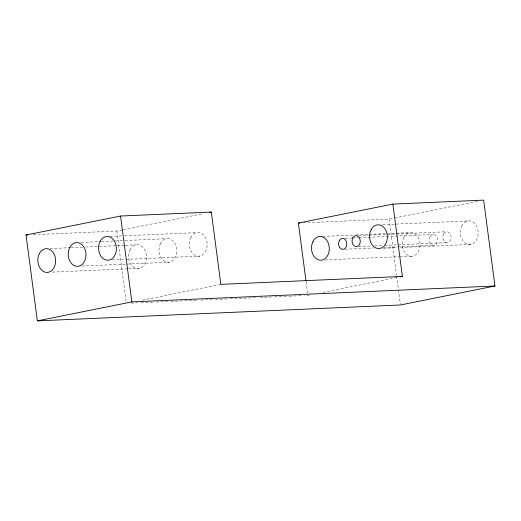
<?xml version="1.0" encoding="UTF-8"?>
<svg xmlns="http://www.w3.org/2000/svg" width="521" height="521" viewBox="0 0 521 521"><rect width="100%" height="100%" fill="white"/><g stroke="black" fill="none" stroke-linecap="round" stroke-linejoin="round"><path stroke-width="0.39" stroke-dasharray="2.6 1.95" d="M33.344 234.691L116.828 231.037L122.383 229.917M123.177 229.761L203.379 213.649M303.235 222.864L389.148 219.1L393.915 218.143M394.71 217.986L478.089 201.243M142.226 300.155L220.839 284.362M309.481 295.068L304.655 295.524M322.981 292.353L397.627 277.367M109.983 236.417L123.764 235.818M124.571 235.779L196.71 232.62M382.583 224.688L467.682 220.956M81.23 242.447L100.683 241.594M101.497 241.562L124.187 240.565M125.001 240.533L166.336 238.716M322.909 236.417L355.335 234.997M356.143 234.958L368.301 234.424M369.109 234.391L395.856 233.219M396.67 233.18L409.636 232.613M50.049 248.582L70.309 247.696M71.123 247.657L82.468 247.162M85.711 247.019L116.509 245.671M117.316 245.638L124.61 245.319M125.424 245.28L135.961 244.818M358.708 235.59L368.432 235.166M369.246 235.134L446.243 231.754M345.208 238.305L351.695 238.019M352.502 237.986L358.174 237.732M358.989 237.7L432.743 234.47M358.513 246.511L371.486 245.938M374.723 245.801L383.638 245.411M384.452 245.371L447.669 242.604M345.013 249.22L373.381 247.976M383.918 247.514L396.885 246.947M397.699 246.915L434.169 245.313M112.269 259.953L199.804 256.117M383.241 248.289L397.022 247.69M400.265 247.547L470.776 244.453M81.895 266.055L169.429 262.219M325.195 259.946L398.949 256.716M399.763 256.684L412.73 256.111M52.334 272.118L127.71 268.816M128.518 268.777L139.055 268.322M131.207 303.131L137.694 302.844M140.93 302.701L153.089 302.167M156.333 302.03L167.677 301.529M170.921 301.385L183.887 300.819M184.701 300.786L197.667 300.213M200.911 300.076L212.255 299.575M215.499 299.432L226.843 298.937M230.087 298.793L256.833 297.621M260.077 297.478L271.421 296.983M274.665 296.84L288.445 296.241M289.253 296.202L301.412 295.668M389.148 219.1L396.546 275.277M396.65 276.078L398.344 288.914M398.448 289.715L400.349 304.16M306.094 281.731L307.579 292.978M116.828 231.037L126.238 302.538M190.953 237.309A11.885 8.903 87.5 0 0 197.479 256.176A11.885 8.903 87.5 0 0 206.329 239.627A11.885 8.903 87.5 0 0 190.953 237.309M160.585 243.405A11.885 8.903 87.5 0 0 167.104 262.271A11.885 8.903 87.5 0 0 175.955 245.723A11.885 8.903 87.5 0 0 160.585 243.405M130.211 249.507A11.885 8.903 87.5 0 0 136.73 268.374A11.885 8.903 87.5 0 0 145.58 251.825A11.885 8.903 87.5 0 0 130.211 249.507M461.932 225.645A11.885 8.903 87.5 0 0 468.451 244.512A11.885 8.903 87.5 0 0 477.308 227.964A11.885 8.903 87.5 0 0 461.932 225.645M403.886 237.302A11.885 8.903 87.5 0 0 410.405 256.169A11.885 8.903 87.5 0 0 419.255 239.621A11.885 8.903 87.5 0 0 403.886 237.302M443.586 233.922A5.484 4.109 87.5 0 0 446.595 242.63A5.484 4.109 87.5 0 0 450.685 234.991A5.484 4.109 87.5 0 0 443.586 233.922M430.085 236.632A5.484 4.109 87.5 0 0 433.094 245.339A5.484 4.109 87.5 0 0 437.184 237.7A5.484 4.109 87.5 0 0 430.085 236.632"/><path stroke-width="0.78" d="M392.873 204.102L483.644 200.123L494.95 285.99L400.454 304.967L37.356 320.877L26.05 235.01L120.546 216.033L211.324 212.06L220.839 284.362L402.388 276.41L392.873 204.102L298.377 223.079L305.99 280.923M209.735 212.379L211.324 212.06M37.356 320.877L131.852 301.9L494.95 285.99M400.011 276.885L402.388 276.41M26.05 235.01L27.672 234.945M298.377 223.079L299.998 223.008M120.546 216.033L131.852 301.9M39.433 253.486A11.885 8.903 87.5 0 0 45.952 272.353A11.885 8.903 87.5 0 0 54.809 255.804A11.885 8.903 87.5 0 0 39.433 253.486M69.807 247.384A11.885 8.903 87.5 0 0 76.326 266.251A11.885 8.903 87.5 0 0 85.184 249.702A11.885 8.903 87.5 0 0 69.807 247.384M100.182 241.282A11.885 8.903 87.5 0 0 106.701 260.155A11.885 8.903 87.5 0 0 115.558 243.6A11.885 8.903 87.5 0 0 100.182 241.282M371.154 229.624A11.885 8.903 87.5 0 0 377.679 248.491A11.885 8.903 87.5 0 0 386.53 231.943A11.885 8.903 87.5 0 0 371.154 229.624M313.108 241.282A11.885 8.903 87.5 0 0 319.627 260.148A11.885 8.903 87.5 0 0 328.484 243.6A11.885 8.903 87.5 0 0 313.108 241.282M339.314 240.611A5.484 4.109 87.5 0 0 342.323 249.318A5.484 4.109 87.5 0 0 346.406 241.679A5.484 4.109 87.5 0 0 339.314 240.611M352.815 237.895A5.484 4.109 87.5 0 0 355.823 246.609A5.484 4.109 87.5 0 0 359.907 238.97A5.484 4.109 87.5 0 0 352.815 237.895"/></g></svg>
